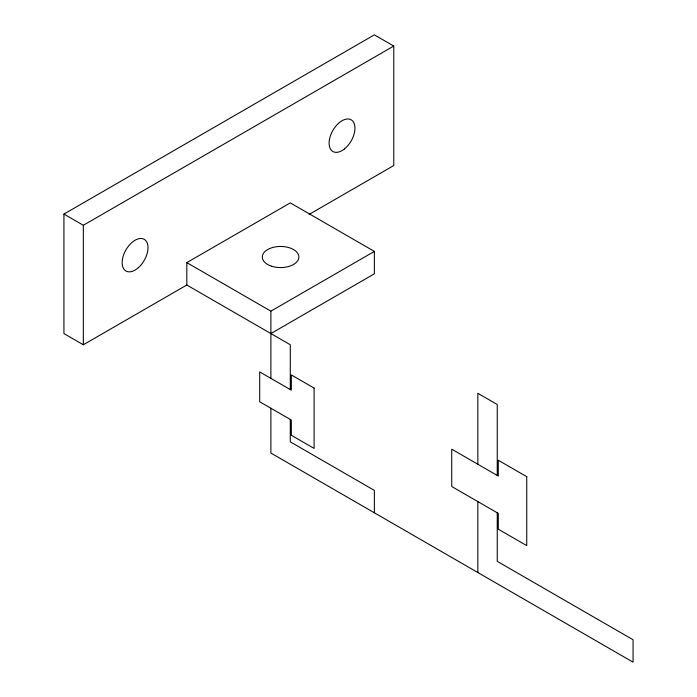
<?xml version="1.0" encoding="UTF-8"?>
<svg xmlns="http://www.w3.org/2000/svg" width="697" height="697" viewBox="0 0 697 697"><rect width="100%" height="100%" fill="white"/><g stroke="black" fill="none" stroke-linecap="round" stroke-linejoin="round"><path stroke-width="1.05" d="M290.292 389.571L290.292 344.762L186.813 285.021L83.335 344.771L63.932 333.567L63.932 214.075L374.367 34.85L393.77 46.054L393.77 165.537L309.111 214.423M63.932 214.075L83.335 225.279L393.77 46.054M186.813 285.021L186.813 262.621L290.292 202.879L374.367 251.417L374.367 273.825L270.889 333.567M186.813 262.621L270.889 311.158L374.367 251.417M497.249 475.45L497.249 404.504L477.846 393.308L477.846 464.254M497.249 512.792L497.249 561.338L633.068 639.75L633.068 662.15L270.889 453.05L270.889 408.242M477.846 501.587L477.846 572.533M374.367 512.792L374.367 490.392L290.292 441.846L290.292 419.446M270.889 311.158L270.889 378.375M83.335 225.279L83.335 344.771M526.74 476.678L498.285 460.247L498.285 476.051L451.743 449.182L451.743 486.515L498.285 513.393L498.285 529.189L526.74 545.62L526.74 476.678M314.094 388.081L291.329 374.934L291.329 390.172L259.702 371.91L259.702 401.786L291.329 420.038L291.329 435.276L314.094 448.424L314.094 388.081M271.403 266.149A18.296 10.56 0 0 0 298.882 257.045A18.296 10.56 0 0 0 271.49 247.862A18.296 10.56 0 0 0 271.403 266.149M138.424 267.648A18.296 10.56 -60 0 0 144.227 239.315A18.296 10.56 -60 0 0 122.585 258.5A18.296 10.56 -60 0 0 138.424 267.648M344.431 148.958A18.296 10.56 -60 0 0 351.846 120.267A18.296 10.56 -60 0 0 329.829 137.771A18.296 10.56 -60 0 0 344.431 148.958"/></g></svg>
